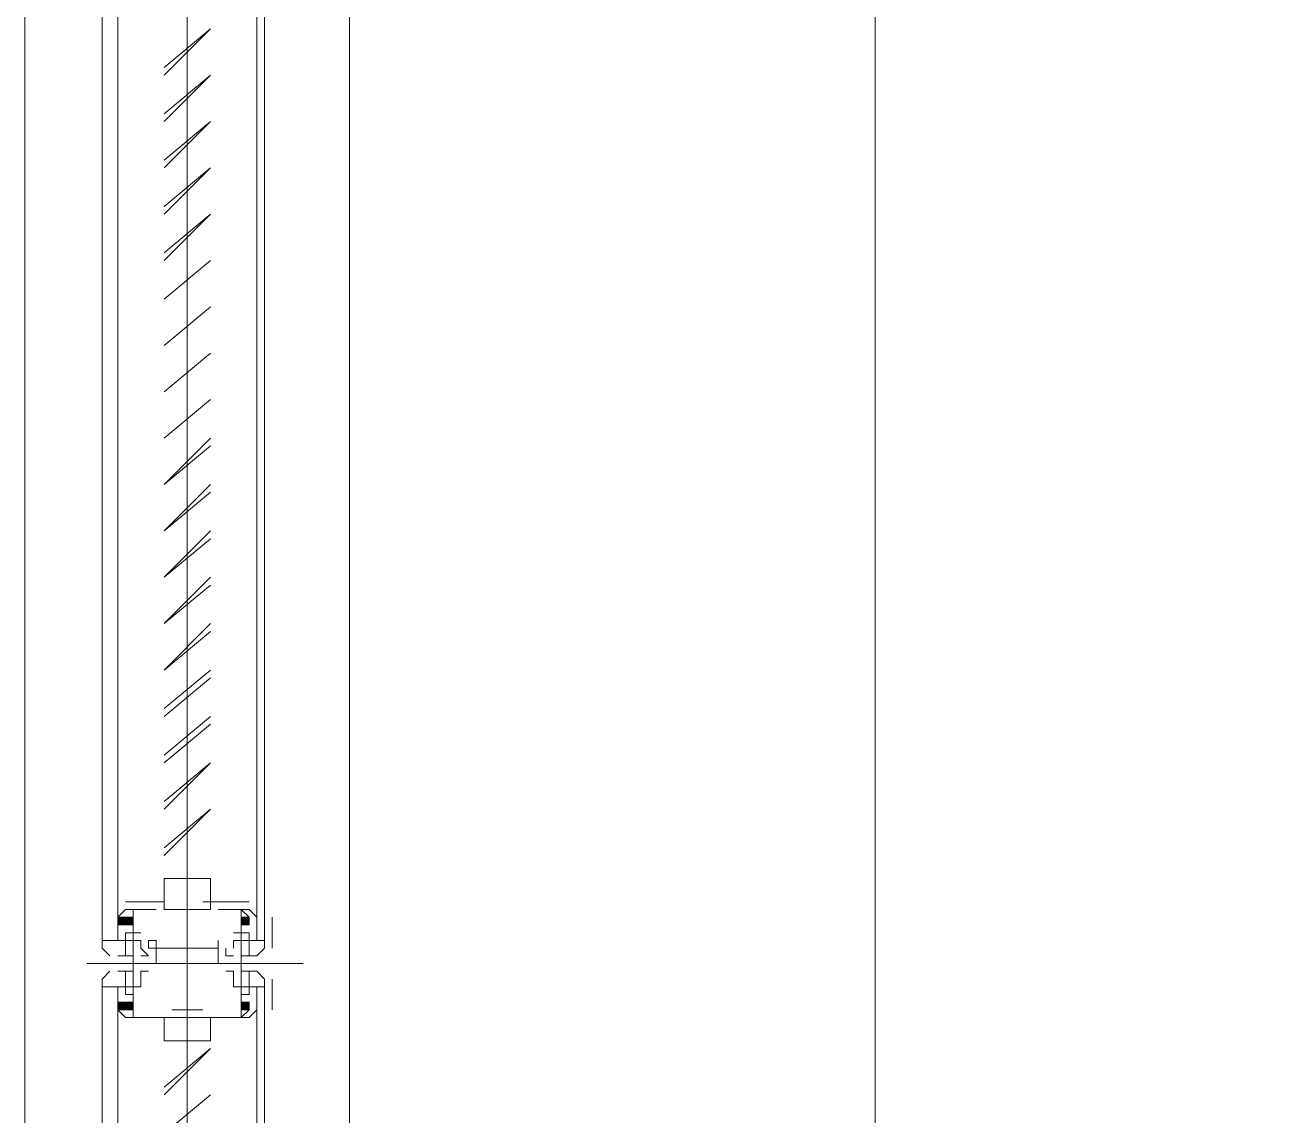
# Model space of a CAD drawing. Header units: millimetres. Extents: x 182 to 575, y -105 to 95.
# Drawn here: x 366.599 to 367.367, y -1.855 to -1.183 of the extents above; entities that cross this region are included whole.
import ezdxf

# ---------------------------------------------------------------- set-up
doc = ezdxf.new("R2010")
doc.units = ezdxf.units.MM
doc.header["$MEASUREMENT"] = 0
doc.layers.add('PDF_Geometry', color=7, linetype='Continuous')
doc.layers.add('PDF_Solid Fills', color=7, linetype='Continuous')

msp = doc.modelspace()

# ---------------------------------------------------------------- hatches: boundary and pattern name
at = {"layer": 'PDF_Solid Fills', "true_color": 0xdddddd, "transparency": 33554559}
for points in [[(366.65595, -1.73737), (366.66548, -1.73737), (366.66548, -1.73261), (366.65595, -1.73261)], [(366.73214, -1.73737), (366.7369, -1.73737), (366.7369, -1.73261), (366.73214, -1.73261)], [(366.65595, -1.78975), (366.66548, -1.78975), (366.66548, -1.78499), (366.65595, -1.78499)], [(366.73214, -1.78975), (366.7369, -1.78975), (366.7369, -1.78499), (366.73214, -1.78499)]]:
    msp.add_hatch(color=254, dxfattribs=at).paths.add_polyline_path(points)
h = msp.add_hatch(color=254, dxfattribs=at)
h.paths.add_polyline_path([(366.66071, -1.73737), (366.66071, -1.73261), (366.66071, -1.73737)], flags=0)
h.paths.add_polyline_path([(366.66071, -1.73737), (366.66071, -1.73261), (366.66071, -1.73737)], flags=0)
h.paths.add_polyline_path([(366.66071, -1.73737), (366.66071, -1.73261), (366.66071, -1.73737)], flags=0)
h.paths.add_polyline_path([(366.66071, -1.73737), (366.66071, -1.73261), (366.66071, -1.73737)], flags=0)
h = msp.add_hatch(color=254, dxfattribs=at)
h.paths.add_polyline_path([(366.66548, -1.73737), (366.66548, -1.73737), (366.66548, -1.73737)], flags=0)
h.paths.add_polyline_path([(366.66548, -1.73737), (366.66548, -1.73737), (366.66548, -1.73737)], flags=0)
h.paths.add_polyline_path([(366.66548, -1.73737), (366.66548, -1.73737), (366.66548, -1.73737)], flags=0)
h.paths.add_polyline_path([(366.66548, -1.73737), (366.66548, -1.73737), (366.66548, -1.73737)], flags=0)
h.paths.add_polyline_path([(366.66548, -1.73737), (366.66548, -1.73737), (366.66548, -1.73737)], flags=0)
h.paths.add_polyline_path([(366.66548, -1.73737), (366.66548, -1.73737), (366.66548, -1.73737)], flags=0)
h.paths.add_polyline_path([(366.66548, -1.73737), (366.66548, -1.73261), (366.66548, -1.73737)], flags=0)
h = msp.add_hatch(color=254, dxfattribs=at)
h.paths.add_polyline_path([(366.7369, -1.73737), (366.7369, -1.73737), (366.7369, -1.73737)], flags=0)
h.paths.add_polyline_path([(366.7369, -1.73737), (366.7369, -1.73737), (366.7369, -1.73737)], flags=0)
h.paths.add_polyline_path([(366.7369, -1.73737), (366.7369, -1.73737), (366.7369, -1.73737)], flags=0)
h.paths.add_polyline_path([(366.7369, -1.73737), (366.7369, -1.73737), (366.7369, -1.73737)], flags=0)
h.paths.add_polyline_path([(366.7369, -1.73737), (366.7369, -1.73737), (366.7369, -1.73737)], flags=0)
h.paths.add_polyline_path([(366.7369, -1.73737), (366.7369, -1.73737), (366.7369, -1.73737)], flags=0)
h.paths.add_polyline_path([(366.7369, -1.73737), (366.7369, -1.73261), (366.7369, -1.73737)], flags=0)
h = msp.add_hatch(color=254, dxfattribs=at)
h.paths.add_polyline_path([(366.66071, -1.78975), (366.66071, -1.78499), (366.66071, -1.78975)], flags=0)
h.paths.add_polyline_path([(366.66071, -1.78975), (366.66071, -1.78499), (366.66071, -1.78975)], flags=0)
h.paths.add_polyline_path([(366.66071, -1.78975), (366.66071, -1.78499), (366.66071, -1.78975)], flags=0)
h.paths.add_polyline_path([(366.66071, -1.78975), (366.66071, -1.78499), (366.66071, -1.78975)], flags=0)
h = msp.add_hatch(color=254, dxfattribs=at)
h.paths.add_polyline_path([(366.7369, -1.78975), (366.7369, -1.78499), (366.7369, -1.78975)], flags=0)
h.paths.add_polyline_path([(366.7369, -1.78975), (366.7369, -1.78499), (366.7369, -1.78975)], flags=0)
h.paths.add_polyline_path([(366.7369, -1.78975), (366.7369, -1.78499), (366.7369, -1.78975)], flags=0)
h.paths.add_polyline_path([(366.7369, -1.78975), (366.7369, -1.78499), (366.7369, -1.78975)], flags=0)

# ---------------------------------------------------------------- linework, layer by layer
at = {"layer": 'PDF_Geometry', "lineweight": 13}
for points in [[(366.59881, 1.22454), (366.59881, -2.42784)], [(366.79881, 1.22454), (366.79881, -2.42784)], [(366.69881, -1.2088), (366.69881, -1.08499)], [(366.69881, -2.18975), (366.69881, -1.18975)], [(366.69881, -1.83737), (366.69881, -1.7088)], [(366.6369, -1.76118), (366.77024, -1.76118)]]:
    msp.add_lwpolyline(points, dxfattribs=at)
at = {"layer": 'PDF_Geometry', "lineweight": 20}
for points in [[(367.12262, 1.22454), (367.12262, 1.02454), (367.12262, 0.72454), (367.12262, -2.42784)], [(368.99405, -2.42784), (368.99405, 0.72454), (367.12262, 0.72454), (367.12262, -2.42784), (368.09405, -2.42784)], [(366.68452, -1.21356), (366.71309, -1.18499), (366.68452, -1.2088)], [(366.68452, -1.24213), (366.71309, -1.21356), (366.68452, -1.23737)], [(366.68452, -1.2707), (366.71309, -1.24213), (366.68452, -1.26594)], [(366.68452, -1.29927), (366.71309, -1.2707), (366.68452, -1.29451)], [(366.68452, -1.32784), (366.71309, -1.29927), (366.68452, -1.32308)], [(366.71309, -1.43737), (366.68452, -1.46594), (366.71309, -1.44213)], [(366.71309, -1.46594), (366.68452, -1.49451), (366.71309, -1.4707)], [(366.71309, -1.49451), (366.68452, -1.52308), (366.71309, -1.49927)], [(366.71309, -1.52308), (366.68452, -1.55165), (366.71309, -1.52784)], [(366.71309, -1.55165), (366.68452, -1.58022), (366.71309, -1.55641)], [(366.68452, -1.60404), (366.71309, -1.58022)], [(366.68452, -1.6088), (366.71309, -1.58498)], [(366.68452, -1.63261), (366.71309, -1.6088)], [(366.68452, -1.63737), (366.71309, -1.61356)], [(366.68452, -1.66594), (366.71309, -1.63737), (366.68452, -1.66118)], [(366.68452, -1.69451), (366.71309, -1.66594), (366.68452, -1.68975)], [(366.68452, -1.72784), (366.68452, -1.72784)], [(366.71309, -1.72784), (366.71309, -1.72784)], [(366.65595, -1.73261), (366.65595, -1.73261)], [(366.66071, -1.73737), (366.66071, -1.73261), (366.66071, -1.73737), (366.66071, -1.73261), (366.66071, -1.73737), (366.66071, -1.73261), (366.66071, -1.73737), (366.66071, -1.73261)], [(366.66548, -1.73261), (366.66548, -1.73737)], [(366.66548, -1.73737), (366.66548, -1.73261), (366.66548, -1.73737)], [(366.65595, -1.74689), (366.65595, -1.74689)], [(366.66548, -1.78975), (366.66548, -1.78022), (366.66548, -1.78499), (366.66548, -1.78975), (366.65595, -1.78975), (366.65595, -1.78499), (366.66548, -1.78499)], [(366.65595, -1.78975), (366.65595, -1.78975)], [(366.66071, -1.78499), (366.66071, -1.78975), (366.66071, -1.78499), (366.66071, -1.78975), (366.66071, -1.78499), (366.66071, -1.78975), (366.66071, -1.78499), (366.66071, -1.78975)], [(366.66548, -1.78499), (366.66548, -1.78975), (366.66548, -1.78499)], [(366.66548, -1.78975), (366.66548, -1.78975)], [(366.68452, -1.79451), (366.68452, -1.79451)], [(366.68452, -1.84213), (366.71309, -1.81356), (366.68452, -1.83737)], [(366.71309, -1.84213), (366.68452, -1.86594), (366.71309, -1.84213)]]:
    msp.add_lwpolyline(points, dxfattribs=at)
at = {"layer": 'PDF_Geometry', "lineweight": 13}
for points in [[(366.64643, -1.14689), (366.65595, -1.14689), (366.65595, -1.74689), (366.64643, -1.74689)], [(366.74643, -1.14689), (366.74167, -1.14689), (366.74167, -1.74689), (366.74643, -1.74689)], [(366.64643, -2.39451), (366.65595, -2.39451), (366.65595, -1.77546), (366.64643, -1.77546)], [(366.74643, -2.39451), (366.74167, -2.39451), (366.74167, -1.77546), (366.74643, -1.77546)]]:
    msp.add_lwpolyline(points, close=True, dxfattribs=at)
at = {"layer": 'PDF_Geometry', "lineweight": 20}
for points in [[(366.71309, -1.32784), (366.68452, -1.35165)], [(366.71309, -1.35641), (366.68452, -1.38022)], [(366.71309, -1.38499), (366.68452, -1.4088)], [(366.71309, -1.41356), (366.68452, -1.43737)], [(366.71309, -1.72784), (366.71309, -1.7088), (366.68452, -1.7088), (366.68452, -1.72784)], [(366.65595, -1.73737), (366.65595, -1.73261), (366.66548, -1.73261), (366.66548, -1.73737)], [(366.7369, -1.73261), (366.73214, -1.73261), (366.73214, -1.73737), (366.7369, -1.73737), (366.7369, -1.73261), (366.7369, -1.73737), (366.7369, -1.73261), (366.7369, -1.73737), (366.7369, -1.73261), (366.7369, -1.73737)], [(366.73214, -1.73737), (366.73214, -1.73261), (366.73214, -1.73737), (366.73214, -1.73261)], [(366.73214, -1.78975), (366.73214, -1.78022), (366.73214, -1.78499), (366.73214, -1.78975), (366.7369, -1.78975), (366.7369, -1.78499), (366.7369, -1.78975), (366.7369, -1.78499), (366.7369, -1.78975), (366.7369, -1.78499), (366.7369, -1.78975), (366.7369, -1.78499), (366.73214, -1.78499), (366.73214, -1.78975), (366.73214, -1.78499)], [(366.71309, -1.79451), (366.71309, -1.8088), (366.68452, -1.8088), (366.68452, -1.79451)]]:
    msp.add_lwpolyline(points, close=True, dxfattribs=at)
at = {"layer": 'PDF_Geometry', "color": 8, "lineweight": 13, "true_color": 0x808080}
for points in [[(366.64643, -1.75165), (366.64643, -1.73261), (366.64643, -1.74689), (366.65595, -1.74689), (366.65595, -1.73261), (366.66071, -1.72784), (366.66548, -1.72784), (366.67976, -1.72784)], [(366.66071, -1.72784), (366.65595, -1.73261)], [(366.66071, -1.72308), (366.67976, -1.72308), (366.68452, -1.72308)], [(366.66548, -1.73261), (366.66548, -1.72784), (366.66548, -1.73261)], [(366.67976, -1.72784), (366.67976, -1.72784)], [(366.67976, -1.72784), (366.67976, -1.72784)], [(366.67976, -1.72784), (366.67976, -1.72784)], [(366.71309, -1.72784), (366.70833, -1.72784), (366.71309, -1.72784), (366.70833, -1.72784), (366.69881, -1.72784), (366.69881, -1.73261), (366.69881, -1.72784), (366.69881, -1.73261), (366.69881, -1.72784), (366.69881, -1.73261), (366.69881, -1.72784), (366.68929, -1.72784), (366.68452, -1.72784), (366.68929, -1.72784), (366.69881, -1.72784), (366.70833, -1.72784)], [(366.68452, -1.72784), (366.68452, -1.72784)], [(366.68452, -1.72784), (366.68452, -1.72784)], [(366.68452, -1.72784), (366.68452, -1.72784)], [(366.68452, -1.72784), (366.68452, -1.72784)], [(366.68929, -1.72308), (366.68929, -1.72308)], [(366.70833, -1.72308), (366.70833, -1.72308)], [(366.7369, -1.72308), (366.71309, -1.72308), (366.70833, -1.72308)], [(366.74643, -1.73261), (366.74643, -1.74689), (366.74167, -1.74689), (366.74167, -1.73261), (366.7369, -1.72784), (366.73214, -1.72784), (366.71786, -1.72784)], [(366.73214, -1.73261), (366.73214, -1.72784), (366.73214, -1.73261)], [(366.7369, -1.73261), (366.73214, -1.72784)], [(366.65595, -1.73261), (366.65595, -1.73261)], [(366.66548, -1.73261), (366.66548, -1.73261)], [(366.74167, -1.73261), (366.74167, -1.73261)], [(366.75119, -1.75165), (366.75119, -1.73261)], [(366.65595, -1.73737), (366.65595, -1.74689), (366.66071, -1.74689), (366.66071, -1.74213), (366.66548, -1.74213), (366.66548, -1.74689), (366.66071, -1.74689), (366.66071, -1.75641), (366.66548, -1.75641), (366.65595, -1.75641), (366.66071, -1.75641), (366.66071, -1.74689), (366.65595, -1.74689), (366.64643, -1.74689), (366.64643, -1.75165), (366.65119, -1.75641)], [(366.65595, -1.73737), (366.65595, -1.73737)], [(366.66548, -1.73737), (366.66548, -1.73737)], [(366.67024, -1.74213), (366.66548, -1.74213), (366.66548, -1.73737), (366.66548, -1.74213)], [(366.72738, -1.74213), (366.73214, -1.74213), (366.73214, -1.73737), (366.73214, -1.74213)], [(366.74167, -1.73737), (366.74167, -1.74689), (366.7369, -1.74689), (366.7369, -1.74213), (366.73214, -1.74213), (366.73214, -1.74689), (366.7369, -1.74689), (366.7369, -1.75641), (366.73214, -1.75641), (366.74167, -1.75641), (366.74643, -1.75165), (366.74643, -1.74689), (366.7369, -1.74689), (366.7369, -1.75641), (366.74167, -1.75641)], [(366.74167, -1.73737), (366.74167, -1.73737)], [(366.65119, -1.75165), (366.65119, -1.75165)], [(366.67024, -1.75165), (366.67024, -1.74689), (366.66548, -1.74689), (366.66548, -1.76118), (366.67976, -1.76118), (366.67976, -1.75165), (366.675, -1.75165), (366.675, -1.74689), (366.67976, -1.74689), (366.67976, -1.75165), (366.69881, -1.75165), (366.67976, -1.75165), (366.67976, -1.76118), (366.66548, -1.76118), (366.66548, -1.77546), (366.67024, -1.77546)], [(366.66548, -1.77546), (366.66548, -1.74689), (366.67024, -1.74689), (366.67024, -1.75165), (366.675, -1.75641), (366.67024, -1.75641)], [(366.675, -1.75165), (366.675, -1.75165)], [(366.72738, -1.75641), (366.72262, -1.75641), (366.72262, -1.75165)], [(366.73214, -1.74689), (366.72738, -1.74689), (366.72738, -1.75165), (366.72738, -1.74689)], [(366.74167, -1.75165), (366.74167, -1.75165)], [(366.65595, -1.78022), (366.65595, -1.77546), (366.66071, -1.77546), (366.66071, -1.78022), (366.66548, -1.78022), (366.66548, -1.77546), (366.66071, -1.77546), (366.66071, -1.76594), (366.66548, -1.76594), (366.65595, -1.76594), (366.66071, -1.76594), (366.66071, -1.77546), (366.65595, -1.77546), (366.64643, -1.77546), (366.64643, -1.7707), (366.65119, -1.76594)], [(366.67024, -1.7707), (366.67024, -1.77546), (366.66548, -1.77546), (366.67024, -1.77546), (366.67024, -1.76594), (366.675, -1.76594), (366.67024, -1.76594)], [(366.72738, -1.7707), (366.72738, -1.77546), (366.73214, -1.77546), (366.72738, -1.77546), (366.72738, -1.76594), (366.72262, -1.76594)], [(366.74167, -1.78022), (366.74167, -1.77546), (366.7369, -1.77546), (366.7369, -1.78022), (366.73214, -1.78022), (366.73214, -1.77546), (366.7369, -1.77546), (366.7369, -1.76594), (366.73214, -1.76594), (366.74167, -1.76594), (366.74643, -1.7707), (366.74643, -1.77546), (366.7369, -1.77546), (366.7369, -1.76594), (366.74167, -1.76594)], [(366.64643, -1.7707), (366.64643, -1.78975), (366.64643, -1.77546), (366.65595, -1.77546), (366.65595, -1.78975), (366.66071, -1.79451), (366.66548, -1.79451), (366.67976, -1.79451), (366.68452, -1.79451), (366.68929, -1.79451), (366.68452, -1.79451)], [(366.65119, -1.7707), (366.65119, -1.7707)], [(366.675, -1.7707), (366.675, -1.7707)], [(366.72262, -1.7707), (366.72262, -1.7707)], [(366.74167, -1.7707), (366.74167, -1.7707)], [(366.75119, -1.7707), (366.75119, -1.78975)], [(366.65595, -1.77546), (366.65595, -1.77546)], [(366.74643, -1.78975), (366.74643, -1.77546), (366.74167, -1.77546), (366.74167, -1.78975), (366.7369, -1.79451), (366.73214, -1.79451), (366.71786, -1.79451)], [(366.65595, -1.78499), (366.65595, -1.78499)], [(366.65595, -1.78975), (366.65595, -1.78975)], [(366.65595, -1.78975), (366.66071, -1.79451), (366.67976, -1.79451)], [(366.66548, -1.78975), (366.66548, -1.79451), (366.66548, -1.78975)], [(366.67976, -1.78975), (366.67976, -1.78975)], [(366.68452, -1.78975), (366.68452, -1.78975)], [(366.70833, -1.78975), (366.69881, -1.78975), (366.69881, -1.79451), (366.69881, -1.78975), (366.69881, -1.79451), (366.69881, -1.78975), (366.68929, -1.78975)], [(366.71309, -1.78975), (366.71309, -1.78975)], [(366.71786, -1.78975), (366.71786, -1.78975)], [(366.73214, -1.78975), (366.73214, -1.79451), (366.73214, -1.78975)], [(366.73214, -1.79451), (366.7369, -1.78975)], [(366.74167, -1.78499), (366.74167, -1.78499)], [(366.74167, -1.78975), (366.74167, -1.78975)], [(366.67976, -1.79451), (366.67976, -1.79451)], [(366.67976, -1.79451), (366.67976, -1.79451)], [(366.67976, -1.79451), (366.67976, -1.79451)], [(366.67976, -1.79451), (366.67976, -1.79451)], [(366.68452, -1.79451), (366.68452, -1.79451)], [(366.68452, -1.79451), (366.68452, -1.79451)], [(366.68452, -1.79451), (366.68452, -1.79451)], [(366.68929, -1.79451), (366.69881, -1.79451), (366.70833, -1.79451), (366.71309, -1.79451), (366.7369, -1.79451)], [(366.71309, -1.79451), (366.70833, -1.79451)], [(366.71309, -1.79451), (366.71309, -1.79451)], [(366.71786, -1.79451), (366.71786, -1.79451)]]:
    msp.add_lwpolyline(points, dxfattribs=at)
at = {"layer": 'PDF_Geometry', "color": 254, "lineweight": 13, "true_color": 0xdddddd}
for points in [[(366.66071, -1.73261), (366.66071, -1.73261), (366.66071, -1.73261)], [(366.66071, -1.73261), (366.66071, -1.73261), (366.66071, -1.73261)], [(366.66071, -1.73261), (366.66071, -1.73261), (366.66071, -1.73261)], [(366.66071, -1.73261), (366.66071, -1.73261), (366.66071, -1.73261)], [(366.66071, -1.73261), (366.66071, -1.73261), (366.66071, -1.73261)], [(366.66071, -1.73261), (366.66071, -1.73261), (366.66071, -1.73261)], [(366.66071, -1.73261), (366.66071, -1.73261), (366.66071, -1.73261)], [(366.66071, -1.73261), (366.66071, -1.73261), (366.66071, -1.73261)], [(366.66071, -1.73261), (366.66071, -1.73261), (366.66071, -1.73261)], [(366.66071, -1.73261), (366.66071, -1.73261), (366.66071, -1.73261)], [(366.66071, -1.73261), (366.66071, -1.73261), (366.66071, -1.73261)], [(366.66071, -1.73261), (366.66071, -1.73261), (366.66071, -1.73261)], [(366.66548, -1.73261), (366.66548, -1.73261), (366.66548, -1.73261)], [(366.66548, -1.73261), (366.66548, -1.73261), (366.66548, -1.73261)], [(366.66548, -1.73261), (366.66548, -1.73261), (366.66548, -1.73261)], [(366.66548, -1.73261), (366.66548, -1.73261), (366.66548, -1.73261)], [(366.66548, -1.73261), (366.66548, -1.73261), (366.66548, -1.73261)], [(366.66548, -1.73261), (366.66548, -1.73261), (366.66548, -1.73261)], [(366.66548, -1.73261), (366.66548, -1.73261), (366.66548, -1.73261)], [(366.66548, -1.73261), (366.66548, -1.73261), (366.66548, -1.73261)], [(366.66548, -1.73261), (366.66548, -1.73261), (366.66548, -1.73261)], [(366.66548, -1.73261), (366.66548, -1.73261), (366.66548, -1.73261)], [(366.66548, -1.73261), (366.66548, -1.73261), (366.66548, -1.73261)], [(366.66548, -1.73261), (366.66548, -1.73261), (366.66548, -1.73261)], [(366.66548, -1.73261), (366.66548, -1.73261), (366.66548, -1.73261)], [(366.66548, -1.73261), (366.66548, -1.73261), (366.66548, -1.73261)], [(366.66548, -1.73261), (366.66548, -1.73261), (366.66548, -1.73261)], [(366.66548, -1.73261), (366.66548, -1.73261), (366.66548, -1.73261)], [(366.66548, -1.73261), (366.66548, -1.73261), (366.66548, -1.73261)], [(366.73214, -1.73261), (366.73214, -1.73261), (366.73214, -1.73261)], [(366.73214, -1.73261), (366.73214, -1.73261), (366.73214, -1.73261)], [(366.73214, -1.73261), (366.73214, -1.73261), (366.73214, -1.73261)], [(366.73214, -1.73261), (366.73214, -1.73261), (366.73214, -1.73261)], [(366.73214, -1.73261), (366.73214, -1.73261), (366.73214, -1.73261)], [(366.73214, -1.73261), (366.73214, -1.73261), (366.73214, -1.73261)], [(366.73214, -1.73261), (366.73214, -1.73261), (366.73214, -1.73261)], [(366.73214, -1.73261), (366.73214, -1.73261), (366.73214, -1.73261)], [(366.73214, -1.73261), (366.73214, -1.73261), (366.73214, -1.73261)], [(366.73214, -1.73261), (366.73214, -1.73261), (366.73214, -1.73261)], [(366.73214, -1.73261), (366.73214, -1.73261), (366.73214, -1.73261)], [(366.73214, -1.73261), (366.73214, -1.73261), (366.73214, -1.73261)], [(366.73214, -1.73261), (366.73214, -1.73261), (366.73214, -1.73261)], [(366.73214, -1.73261), (366.73214, -1.73261), (366.73214, -1.73261)], [(366.73214, -1.73261), (366.73214, -1.73261), (366.73214, -1.73261)], [(366.73214, -1.73261), (366.73214, -1.73261), (366.73214, -1.73261)], [(366.73214, -1.73261), (366.73214, -1.73261), (366.73214, -1.73261)], [(366.73214, -1.73737), (366.73214, -1.73261), (366.73214, -1.73737)], [(366.73214, -1.73737), (366.73214, -1.73261), (366.73214, -1.73737)], [(366.7369, -1.73261), (366.7369, -1.73261), (366.7369, -1.73261)], [(366.7369, -1.73261), (366.7369, -1.73261), (366.7369, -1.73261)], [(366.7369, -1.73261), (366.7369, -1.73261), (366.7369, -1.73261)], [(366.7369, -1.73261), (366.7369, -1.73261), (366.7369, -1.73261)], [(366.7369, -1.73261), (366.7369, -1.73261), (366.7369, -1.73261)], [(366.7369, -1.73261), (366.7369, -1.73261), (366.7369, -1.73261)], [(366.7369, -1.73261), (366.7369, -1.73261), (366.7369, -1.73261)], [(366.7369, -1.73261), (366.7369, -1.73261), (366.7369, -1.73261)], [(366.7369, -1.73261), (366.7369, -1.73261), (366.7369, -1.73261)], [(366.7369, -1.73261), (366.7369, -1.73261), (366.7369, -1.73261)], [(366.7369, -1.73737), (366.7369, -1.73261), (366.7369, -1.73737)], [(366.7369, -1.73737), (366.7369, -1.73261), (366.7369, -1.73737)], [(366.66071, -1.73737), (366.66071, -1.73737), (366.66071, -1.73737)], [(366.66071, -1.73737), (366.66071, -1.73737), (366.66071, -1.73737)], [(366.66071, -1.73737), (366.66071, -1.73737), (366.66071, -1.73737)], [(366.66071, -1.73737), (366.66071, -1.73737), (366.66071, -1.73737)], [(366.66071, -1.73737), (366.66071, -1.73737), (366.66071, -1.73737)], [(366.66071, -1.73737), (366.66071, -1.73737), (366.66071, -1.73737)], [(366.66071, -1.73737), (366.66071, -1.73737), (366.66071, -1.73737)], [(366.66071, -1.73737), (366.66071, -1.73737), (366.66071, -1.73737)], [(366.66071, -1.73737), (366.66071, -1.73737), (366.66071, -1.73737)], [(366.66071, -1.73737), (366.66071, -1.73737), (366.66071, -1.73737)], [(366.66071, -1.73737), (366.66071, -1.73737), (366.66071, -1.73737)], [(366.66071, -1.73737), (366.66071, -1.73737), (366.66071, -1.73737)], [(366.66548, -1.73737), (366.66548, -1.73737), (366.66548, -1.73737)], [(366.66548, -1.73737), (366.66548, -1.73737), (366.66548, -1.73737)], [(366.66548, -1.73737), (366.66548, -1.73737), (366.66548, -1.73737)], [(366.66548, -1.73737), (366.66548, -1.73737), (366.66548, -1.73737)], [(366.66548, -1.73737), (366.66548, -1.73737), (366.66548, -1.73737)], [(366.66548, -1.73737), (366.66548, -1.73737), (366.66548, -1.73737)], [(366.66548, -1.73737), (366.66548, -1.73737), (366.66548, -1.73737)], [(366.66548, -1.73737), (366.66548, -1.73737), (366.66548, -1.73737)], [(366.66548, -1.73737), (366.66548, -1.73737), (366.66548, -1.73737)], [(366.66548, -1.73737), (366.66548, -1.73737), (366.66548, -1.73737)], [(366.66548, -1.73737), (366.66548, -1.73737), (366.66548, -1.73737)], [(366.66548, -1.73737), (366.66548, -1.73737), (366.66548, -1.73737)], [(366.66548, -1.73737), (366.66548, -1.73737), (366.66548, -1.73737)], [(366.66548, -1.73737), (366.66548, -1.73737), (366.66548, -1.73737)], [(366.66548, -1.73737), (366.66548, -1.73737), (366.66548, -1.73737)], [(366.73214, -1.73737), (366.73214, -1.73737), (366.73214, -1.73737)], [(366.73214, -1.73737), (366.73214, -1.73737), (366.73214, -1.73737)], [(366.73214, -1.73737), (366.73214, -1.73737), (366.73214, -1.73737)], [(366.73214, -1.73737), (366.73214, -1.73737), (366.73214, -1.73737)], [(366.73214, -1.73737), (366.73214, -1.73737), (366.73214, -1.73737)], [(366.73214, -1.73737), (366.73214, -1.73737), (366.73214, -1.73737)], [(366.73214, -1.73737), (366.73214, -1.73737), (366.73214, -1.73737)], [(366.73214, -1.73737), (366.73214, -1.73737), (366.73214, -1.73737)], [(366.73214, -1.73737), (366.73214, -1.73737), (366.73214, -1.73737)], [(366.73214, -1.73737), (366.73214, -1.73737), (366.73214, -1.73737)], [(366.73214, -1.73737), (366.73214, -1.73737), (366.73214, -1.73737)], [(366.73214, -1.73737), (366.73214, -1.73737), (366.73214, -1.73737)], [(366.73214, -1.73737), (366.73214, -1.73737), (366.73214, -1.73737)], [(366.73214, -1.73737), (366.73214, -1.73737), (366.73214, -1.73737)], [(366.73214, -1.73737), (366.73214, -1.73737), (366.73214, -1.73737)], [(366.73214, -1.73737), (366.73214, -1.73737), (366.73214, -1.73737)], [(366.73214, -1.73737), (366.73214, -1.73737), (366.73214, -1.73737)], [(366.73214, -1.73737), (366.73214, -1.73737), (366.73214, -1.73737)], [(366.73214, -1.73737), (366.73214, -1.73737), (366.73214, -1.73737)], [(366.73214, -1.73737), (366.73214, -1.73737), (366.73214, -1.73737)], [(366.73214, -1.73737), (366.73214, -1.73737), (366.73214, -1.73737)], [(366.73214, -1.73737), (366.73214, -1.73737), (366.73214, -1.73737)], [(366.73214, -1.73737), (366.73214, -1.73737), (366.73214, -1.73737)], [(366.73214, -1.73737), (366.73214, -1.73737), (366.73214, -1.73737)], [(366.73214, -1.73737), (366.73214, -1.73737), (366.73214, -1.73737)], [(366.66548, -1.78022), (366.66548, -1.78022), (366.66548, -1.78022)], [(366.66548, -1.78022), (366.66548, -1.78022), (366.66548, -1.78022)], [(366.66548, -1.78022), (366.66548, -1.78022), (366.66548, -1.78022)], [(366.66548, -1.78022), (366.66548, -1.78022), (366.66548, -1.78022)], [(366.66548, -1.78022), (366.66548, -1.78022), (366.66548, -1.78022)], [(366.73214, -1.78022), (366.73214, -1.78022), (366.73214, -1.78022)], [(366.73214, -1.78022), (366.73214, -1.78022), (366.73214, -1.78022)], [(366.73214, -1.78022), (366.73214, -1.78022), (366.73214, -1.78022)], [(366.73214, -1.78022), (366.73214, -1.78022), (366.73214, -1.78022)], [(366.73214, -1.78022), (366.73214, -1.78022), (366.73214, -1.78022)], [(366.66071, -1.78499), (366.66071, -1.78499), (366.66071, -1.78499)], [(366.66071, -1.78499), (366.66071, -1.78499), (366.66071, -1.78499)], [(366.66071, -1.78499), (366.66071, -1.78499), (366.66071, -1.78499)], [(366.66071, -1.78499), (366.66071, -1.78499), (366.66071, -1.78499)], [(366.66071, -1.78499), (366.66071, -1.78499), (366.66071, -1.78499)], [(366.66071, -1.78499), (366.66071, -1.78499), (366.66071, -1.78499)], [(366.66071, -1.78499), (366.66071, -1.78499), (366.66071, -1.78499)], [(366.66071, -1.78499), (366.66071, -1.78499), (366.66071, -1.78499)], [(366.66071, -1.78499), (366.66071, -1.78499), (366.66071, -1.78499)], [(366.66071, -1.78499), (366.66071, -1.78499), (366.66071, -1.78499)], [(366.66071, -1.78499), (366.66071, -1.78499), (366.66071, -1.78499)], [(366.66071, -1.78499), (366.66071, -1.78499), (366.66071, -1.78499)], [(366.66071, -1.78499), (366.66071, -1.78499), (366.66071, -1.78499)], [(366.66071, -1.78499), (366.66071, -1.78499), (366.66071, -1.78499)], [(366.66071, -1.78499), (366.66071, -1.78499), (366.66071, -1.78499)], [(366.66071, -1.78499), (366.66071, -1.78499), (366.66071, -1.78499)], [(366.66071, -1.78499), (366.66071, -1.78499), (366.66071, -1.78499)], [(366.66071, -1.78499), (366.66071, -1.78499), (366.66071, -1.78499)], [(366.66071, -1.78499), (366.66071, -1.78499), (366.66071, -1.78499)], [(366.66071, -1.78499), (366.66071, -1.78499), (366.66071, -1.78499)], [(366.66071, -1.78499), (366.66071, -1.78499), (366.66071, -1.78499)], [(366.66071, -1.78499), (366.66071, -1.78499), (366.66071, -1.78499)], [(366.66071, -1.78499), (366.66071, -1.78499), (366.66071, -1.78499)], [(366.66071, -1.78499), (366.66071, -1.78499), (366.66071, -1.78499)], [(366.66548, -1.78499), (366.66548, -1.78499), (366.66548, -1.78499)], [(366.66548, -1.78499), (366.66548, -1.78499), (366.66548, -1.78499)], [(366.66548, -1.78499), (366.66548, -1.78499), (366.66548, -1.78499)], [(366.66548, -1.78499), (366.66548, -1.78499), (366.66548, -1.78499)], [(366.66548, -1.78499), (366.66548, -1.78499), (366.66548, -1.78499)], [(366.66548, -1.78499), (366.66548, -1.78499), (366.66548, -1.78499)], [(366.66548, -1.78499), (366.66548, -1.78499), (366.66548, -1.78499)], [(366.66548, -1.78499), (366.66548, -1.78499), (366.66548, -1.78499)], [(366.66548, -1.78499), (366.66548, -1.78499), (366.66548, -1.78499)], [(366.66548, -1.78499), (366.66548, -1.78499), (366.66548, -1.78499)], [(366.66548, -1.78499), (366.66548, -1.78499), (366.66548, -1.78499)], [(366.66548, -1.78499), (366.66548, -1.78499), (366.66548, -1.78499)], [(366.66548, -1.78499), (366.66548, -1.78499), (366.66548, -1.78499)], [(366.66548, -1.78499), (366.66548, -1.78499), (366.66548, -1.78499)], [(366.66548, -1.78499), (366.66548, -1.78499), (366.66548, -1.78499)], [(366.66548, -1.78499), (366.66548, -1.78499), (366.66548, -1.78499)], [(366.66548, -1.78499), (366.66548, -1.78499), (366.66548, -1.78499)], [(366.66548, -1.78499), (366.66548, -1.78499), (366.66548, -1.78499)], [(366.66548, -1.78499), (366.66548, -1.78499), (366.66548, -1.78499)], [(366.66548, -1.78499), (366.66548, -1.78499), (366.66548, -1.78499)], [(366.66548, -1.78499), (366.66548, -1.78499), (366.66548, -1.78499)], [(366.66548, -1.78499), (366.66548, -1.78499), (366.66548, -1.78499)], [(366.66548, -1.78975), (366.66548, -1.78499), (366.66548, -1.78975)], [(366.66548, -1.78975), (366.66548, -1.78975), (366.66548, -1.78975)], [(366.66548, -1.78975), (366.66548, -1.78975), (366.66548, -1.78975)], [(366.66548, -1.78975), (366.66548, -1.78975), (366.66548, -1.78975)], [(366.66548, -1.78975), (366.66548, -1.78975), (366.66548, -1.78975)], [(366.66548, -1.78975), (366.66548, -1.78975), (366.66548, -1.78975)], [(366.66548, -1.78975), (366.66548, -1.78975), (366.66548, -1.78975)], [(366.66548, -1.78975), (366.66548, -1.78975), (366.66548, -1.78975)], [(366.66548, -1.78975), (366.66548, -1.78975), (366.66548, -1.78975)], [(366.66548, -1.78975), (366.66548, -1.78975), (366.66548, -1.78975)], [(366.73214, -1.78499), (366.73214, -1.78499), (366.73214, -1.78499)], [(366.73214, -1.78499), (366.73214, -1.78499), (366.73214, -1.78499)], [(366.73214, -1.78499), (366.73214, -1.78499), (366.73214, -1.78499)], [(366.73214, -1.78499), (366.73214, -1.78499), (366.73214, -1.78499)], [(366.73214, -1.78499), (366.73214, -1.78499), (366.73214, -1.78499)], [(366.73214, -1.78499), (366.73214, -1.78499), (366.73214, -1.78499)], [(366.73214, -1.78499), (366.73214, -1.78499), (366.73214, -1.78499)], [(366.73214, -1.78499), (366.73214, -1.78499), (366.73214, -1.78499)], [(366.73214, -1.78499), (366.73214, -1.78499), (366.73214, -1.78499)], [(366.73214, -1.78499), (366.73214, -1.78499), (366.73214, -1.78499)], [(366.73214, -1.78499), (366.73214, -1.78499), (366.73214, -1.78499)], [(366.73214, -1.78499), (366.73214, -1.78499), (366.73214, -1.78499)], [(366.73214, -1.78499), (366.73214, -1.78499), (366.73214, -1.78499)], [(366.73214, -1.78499), (366.73214, -1.78499), (366.73214, -1.78499)], [(366.73214, -1.78499), (366.73214, -1.78499), (366.73214, -1.78499)], [(366.73214, -1.78499), (366.73214, -1.78499), (366.73214, -1.78499)], [(366.73214, -1.78499), (366.73214, -1.78499), (366.73214, -1.78499)], [(366.73214, -1.78499), (366.73214, -1.78499), (366.73214, -1.78499)], [(366.73214, -1.78499), (366.73214, -1.78499), (366.73214, -1.78499)], [(366.73214, -1.78499), (366.73214, -1.78499), (366.73214, -1.78499)], [(366.73214, -1.78499), (366.73214, -1.78499), (366.73214, -1.78499)], [(366.73214, -1.78499), (366.73214, -1.78499), (366.73214, -1.78499)], [(366.73214, -1.78499), (366.73214, -1.78499), (366.73214, -1.78499)], [(366.73214, -1.78499), (366.73214, -1.78499), (366.73214, -1.78499)], [(366.73214, -1.78975), (366.73214, -1.78499), (366.73214, -1.78975)], [(366.73214, -1.78975), (366.73214, -1.78499), (366.73214, -1.78975)], [(366.73214, -1.78975), (366.73214, -1.78975), (366.73214, -1.78975)], [(366.73214, -1.78975), (366.73214, -1.78975), (366.73214, -1.78975)], [(366.73214, -1.78975), (366.73214, -1.78975), (366.73214, -1.78975)], [(366.73214, -1.78975), (366.73214, -1.78975), (366.73214, -1.78975)], [(366.73214, -1.78975), (366.73214, -1.78975), (366.73214, -1.78975)], [(366.73214, -1.78975), (366.73214, -1.78975), (366.73214, -1.78975)], [(366.73214, -1.78975), (366.73214, -1.78975), (366.73214, -1.78975)], [(366.73214, -1.78975), (366.73214, -1.78975), (366.73214, -1.78975)], [(366.73214, -1.78975), (366.73214, -1.78975), (366.73214, -1.78975)], [(366.73214, -1.78975), (366.73214, -1.78975), (366.73214, -1.78975)], [(366.73214, -1.78975), (366.73214, -1.78975), (366.73214, -1.78975)], [(366.7369, -1.78499), (366.7369, -1.78499), (366.7369, -1.78499)], [(366.7369, -1.78499), (366.7369, -1.78499), (366.7369, -1.78499)], [(366.7369, -1.78499), (366.7369, -1.78499), (366.7369, -1.78499)], [(366.7369, -1.78499), (366.7369, -1.78499), (366.7369, -1.78499)], [(366.7369, -1.78499), (366.7369, -1.78499), (366.7369, -1.78499)], [(366.7369, -1.78499), (366.7369, -1.78499), (366.7369, -1.78499)], [(366.7369, -1.78499), (366.7369, -1.78499), (366.7369, -1.78499)], [(366.7369, -1.78499), (366.7369, -1.78499), (366.7369, -1.78499)], [(366.7369, -1.78499), (366.7369, -1.78499), (366.7369, -1.78499)], [(366.7369, -1.78499), (366.7369, -1.78499), (366.7369, -1.78499)], [(366.7369, -1.78499), (366.7369, -1.78499), (366.7369, -1.78499)], [(366.7369, -1.78499), (366.7369, -1.78499), (366.7369, -1.78499)], [(366.7369, -1.78499), (366.7369, -1.78499), (366.7369, -1.78499)], [(366.7369, -1.78499), (366.7369, -1.78499), (366.7369, -1.78499)], [(366.7369, -1.78499), (366.7369, -1.78499), (366.7369, -1.78499)], [(366.7369, -1.78499), (366.7369, -1.78499), (366.7369, -1.78499)]]:
    msp.add_lwpolyline(points, dxfattribs=at)
at = {"layer": 'PDF_Geometry', "color": 8, "lineweight": 13, "true_color": 0x808080}
for points in [[(366.69881, -1.75165), (366.71786, -1.75165), (366.71786, -1.74689), (366.71786, -1.75165), (366.71786, -1.76118), (366.73214, -1.76118), (366.73214, -1.74689), (366.72738, -1.74689), (366.73214, -1.74689), (366.73214, -1.77546), (366.72738, -1.77546), (366.73214, -1.77546), (366.73214, -1.76118), (366.71786, -1.76118), (366.71786, -1.75165)], [(366.66548, -1.78499), (366.66548, -1.78022)], [(366.73214, -1.78499), (366.73214, -1.78022)], [(366.70833, -1.79451), (366.71309, -1.79451)]]:
    msp.add_lwpolyline(points, close=True, dxfattribs=at)

doc.saveas('drawing.dxf')
